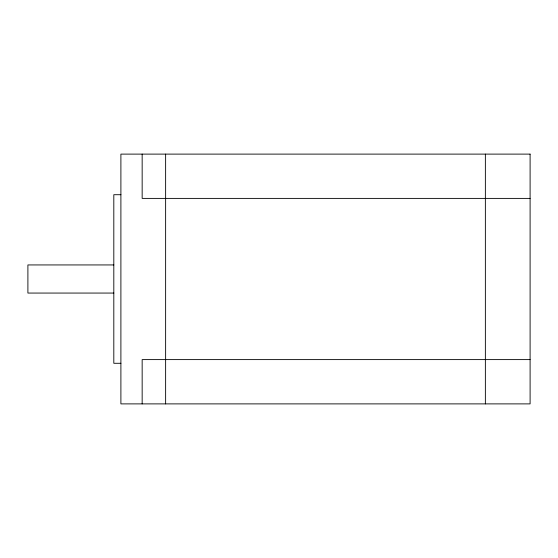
<?xml version="1.0" encoding="UTF-8"?>
<svg xmlns="http://www.w3.org/2000/svg" width="558" height="558" viewBox="0 0 558 558"><rect width="100%" height="100%" fill="white"/><g stroke="black" fill="none" stroke-linecap="round" stroke-linejoin="round"><path stroke-width="0.84" d="M120.898 194.714L113.811 194.714L113.811 363.286L120.898 363.286M530.1 198.397L142.157 198.397L142.157 154.113M113.811 264.938L27.9 264.938L27.9 293.062L113.811 293.062M530.1 359.603L142.157 359.603L142.157 403.887M485.369 154.113L485.369 403.887M165.628 154.113L165.628 403.887M530.1 154.113L120.898 154.113L120.898 403.887L530.1 403.887L530.1 154.113"/></g></svg>
